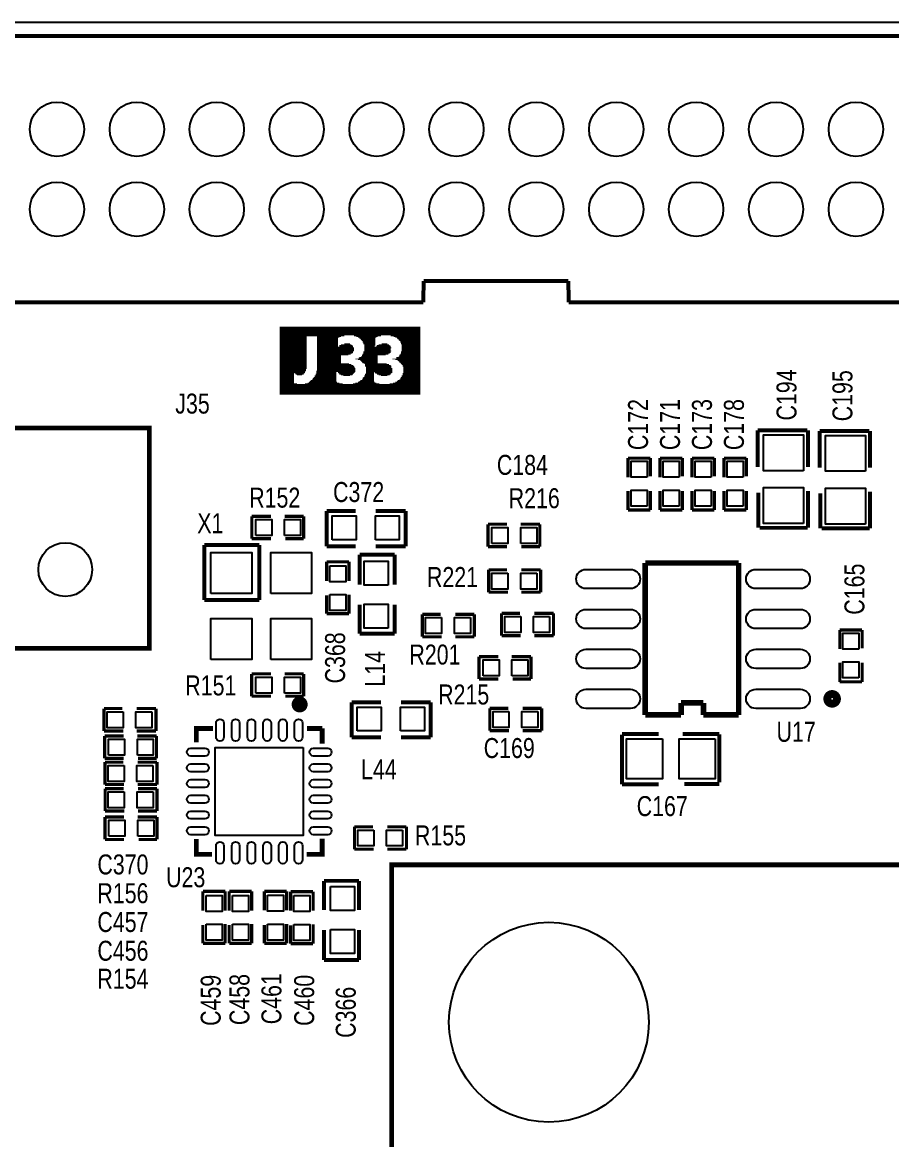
# Model space of a CAD drawing. Extents: x -7 to 215, y -4 to 107.
# Drawn here: x 48.15 to 75.79, y 71.14 to 106.65 of the extents above; entities that cross this region are included whole.
import ezdxf

# ---------------------------------------------------------------- set-up
doc = ezdxf.new("R2010")
doc.units = 0
for name, color, linetype in [('BG_OUTLINE', 3, 'CONTINUOUS'), ('MA_PEN3', 5, 'CONTINUOUS'), ('PG_SILKSCREEN_TOP', 6, 'CONTINUOUS'), ('PIN_TOP', 7, 'CONTINUOUS'), ('RD_SILKSCREEN_TOP', 8, 'CONTINUOUS')]:
    doc.layers.add(name, color=color, linetype=linetype)

msp = doc.modelspace()

# ---------------------------------------------------------------- linework, layer by layer
at = {"layer": 'BG_OUTLINE'}
msp.add_lwpolyline([(143.775938, 106.654092), (0, 106.654092)], dxfattribs=at)
at = {"layer": 'MA_PEN3', "const_width": 0.0254}
for points in [[(56.33085, 96.971612), (60.80125, 96.971612)], [(56.33085, 96.946212), (60.80125, 96.946212)], [(56.33085, 96.920812), (60.80125, 96.920812)], [(56.33085, 96.895412), (60.80125, 96.895412)], [(56.33085, 96.870012), (60.80125, 96.870012)], [(56.33085, 96.844612), (60.80125, 96.844612)], [(56.33085, 96.819212), (60.80125, 96.819212)], [(56.33085, 96.793812), (60.80125, 96.793812)], [(56.33085, 96.768412), (60.80125, 96.768412)], [(56.33085, 96.743012), (60.80125, 96.743012)], [(56.33085, 96.717612), (60.80125, 96.717612)], [(56.33085, 96.692212), (58.38825, 96.692212)], [(56.33085, 96.666812), (57.19445, 96.666812)], [(56.33085, 96.641412), (57.19445, 96.641412)], [(56.33085, 96.616012), (57.19445, 96.616012)], [(56.33085, 96.590612), (57.19445, 96.590612)], [(57.52465, 96.666812), (58.28665, 96.666812)], [(57.52465, 96.641412), (58.23585, 96.641412)], [(57.52465, 96.616012), (58.18505, 96.616012)], [(57.52465, 96.590612), (58.18505, 96.590612)], [(58.69305, 96.692212), (59.55665, 96.692212)], [(58.76925, 96.666812), (59.45505, 96.666812)], [(58.82005, 96.641412), (59.40425, 96.641412)], [(58.87085, 96.616012), (59.37885, 96.616012)], [(58.89625, 96.590612), (59.37885, 96.590612)], [(59.86145, 96.692212), (60.80125, 96.692212)], [(59.96305, 96.666812), (60.80125, 96.666812)], [(60.01385, 96.641412), (60.80125, 96.641412)], [(60.06465, 96.616012), (60.80125, 96.616012)], [(60.09005, 96.590612), (60.80125, 96.590612)], [(56.33085, 96.565212), (57.19445, 96.565212)], [(56.33085, 96.539812), (57.19445, 96.539812)], [(56.33085, 96.514412), (57.19445, 96.514412)], [(56.33085, 96.489012), (57.19445, 96.489012)], [(56.33085, 96.463612), (57.19445, 96.463612)], [(56.33085, 96.438212), (57.19445, 96.438212)], [(56.33085, 96.412812), (57.19445, 96.412812)], [(56.33085, 96.387412), (57.19445, 96.387412)], [(56.33085, 96.362012), (57.19445, 96.362012)], [(56.33085, 96.336612), (57.19445, 96.336612)], [(56.33085, 96.311212), (57.19445, 96.311212)], [(56.33085, 96.285812), (57.19445, 96.285812)], [(56.33085, 96.260412), (57.19445, 96.260412)], [(56.33085, 96.235012), (57.19445, 96.235012)], [(57.52465, 96.565212), (58.18505, 96.565212)], [(57.52465, 96.539812), (58.18505, 96.539812)], [(57.52465, 96.514412), (58.18505, 96.514412)], [(57.52465, 96.489012), (58.18505, 96.489012)], [(57.52465, 96.463612), (58.18505, 96.463612)], [(57.52465, 96.438212), (58.18505, 96.438212)], [(57.52465, 96.412812), (58.18505, 96.412812)], [(57.52465, 96.387412), (58.18505, 96.387412)], [(57.52465, 96.362012), (58.18505, 96.362012)], [(57.52465, 96.336612), (58.66765, 96.336612)], [(57.52465, 96.311212), (58.69305, 96.311212)], [(57.52465, 96.285812), (58.69305, 96.285812)], [(57.52465, 96.260412), (58.69305, 96.260412)], [(57.52465, 96.235012), (58.69305, 96.235012)], [(58.23585, 96.387412), (58.64225, 96.387412)], [(58.23585, 96.362012), (58.66765, 96.362012)], [(58.28665, 96.412812), (58.61685, 96.412812)], [(58.38825, 96.438212), (58.56605, 96.438212)], [(58.92165, 96.565212), (59.37885, 96.565212)], [(58.94705, 96.539812), (59.37885, 96.539812)], [(58.97245, 96.514412), (59.37885, 96.514412)], [(58.97245, 96.489012), (59.37885, 96.489012)], [(58.99785, 96.463612), (59.37885, 96.463612)], [(58.99785, 96.438212), (59.37885, 96.438212)], [(59.02325, 96.412812), (59.37885, 96.412812)], [(59.02325, 96.387412), (59.37885, 96.387412)], [(59.02325, 96.362012), (59.35345, 96.362012)], [(59.02325, 96.336612), (59.86145, 96.336612)], [(59.02325, 96.311212), (59.88685, 96.311212)], [(59.02325, 96.285812), (59.86145, 96.285812)], [(59.02325, 96.260412), (59.86145, 96.260412)], [(59.02325, 96.235012), (59.86145, 96.235012)], [(59.40425, 96.362012), (59.86145, 96.362012)], [(59.42965, 96.387412), (59.83605, 96.387412)], [(59.48045, 96.412812), (59.81065, 96.412812)], [(59.58205, 96.438212), (59.75985, 96.438212)], [(60.11545, 96.565212), (60.80125, 96.565212)], [(60.14085, 96.539812), (60.80125, 96.539812)], [(60.16625, 96.514412), (60.80125, 96.514412)], [(60.16625, 96.489012), (60.80125, 96.489012)], [(60.19165, 96.463612), (60.80125, 96.463612)], [(60.19165, 96.438212), (60.80125, 96.438212)], [(60.21705, 96.412812), (60.80125, 96.412812)], [(60.21705, 96.387412), (60.80125, 96.387412)], [(60.21705, 96.362012), (60.80125, 96.362012)], [(60.21705, 96.336612), (60.80125, 96.336612)], [(60.21705, 96.311212), (60.80125, 96.311212)], [(60.21705, 96.285812), (60.80125, 96.285812)], [(60.21705, 96.260412), (60.80125, 96.260412)], [(60.21705, 96.235012), (60.80125, 96.235012)], [(56.33085, 96.209612), (57.19445, 96.209612)], [(56.33085, 96.184212), (57.19445, 96.184212)], [(56.33085, 96.158812), (57.19445, 96.158812)], [(56.33085, 96.133412), (57.19445, 96.133412)], [(56.33085, 96.108012), (57.19445, 96.108012)], [(56.33085, 96.082612), (57.19445, 96.082612)], [(56.33085, 96.057212), (57.19445, 96.057212)], [(56.33085, 96.031812), (57.19445, 96.031812)], [(56.33085, 96.006412), (57.19445, 96.006412)], [(56.33085, 95.981012), (57.19445, 95.981012)], [(56.33085, 95.955612), (57.19445, 95.955612)], [(56.33085, 95.930212), (57.19445, 95.930212)], [(56.33085, 95.904812), (57.19445, 95.904812)], [(56.33085, 95.879412), (57.19445, 95.879412)], [(57.52465, 96.209612), (58.69305, 96.209612)], [(57.52465, 96.184212), (58.66765, 96.184212)], [(57.52465, 96.158812), (58.66765, 96.158812)], [(57.52465, 96.133412), (58.64225, 96.133412)], [(57.52465, 96.108012), (58.59145, 96.108012)], [(57.52465, 96.082612), (58.51525, 96.082612)], [(57.52465, 96.057212), (58.28665, 96.057212)], [(57.52465, 96.031812), (58.28665, 96.031812)], [(57.52465, 96.006412), (58.28665, 96.006412)], [(57.52465, 95.981012), (58.28665, 95.981012)], [(57.52465, 95.955612), (58.28665, 95.955612)], [(57.52465, 95.930212), (58.28665, 95.930212)], [(57.52465, 95.904812), (58.28665, 95.904812)], [(57.52465, 95.879412), (58.28665, 95.879412)], [(58.74385, 95.955612), (59.45505, 95.955612)], [(58.82005, 95.930212), (59.45505, 95.930212)], [(58.84545, 95.981012), (59.45505, 95.981012)], [(58.87085, 96.006412), (59.45505, 96.006412)], [(58.89625, 95.904812), (59.45505, 95.904812)], [(58.92165, 96.031812), (59.45505, 96.031812)], [(58.92165, 95.879412), (59.45505, 95.879412)], [(58.94705, 96.082612), (59.70905, 96.082612)], [(58.94705, 96.057212), (59.45505, 96.057212)], [(58.97245, 96.108012), (59.78525, 96.108012)], [(58.99785, 96.184212), (59.86145, 96.184212)], [(58.99785, 96.158812), (59.86145, 96.158812)], [(58.99785, 96.133412), (59.83605, 96.133412)], [(59.02325, 96.209612), (59.88685, 96.209612)], [(59.91225, 95.955612), (60.80125, 95.955612)], [(60.01385, 95.930212), (60.80125, 95.930212)], [(60.03925, 96.006412), (60.80125, 96.006412)], [(60.03925, 95.981012), (60.80125, 95.981012)], [(60.09005, 95.904812), (60.80125, 95.904812)], [(60.11545, 96.031812), (60.80125, 96.031812)], [(60.11545, 95.879412), (60.80125, 95.879412)], [(60.14085, 96.082612), (60.80125, 96.082612)], [(60.14085, 96.057212), (60.80125, 96.057212)], [(60.16625, 96.108012), (60.80125, 96.108012)], [(60.19165, 96.184212), (60.80125, 96.184212)], [(60.19165, 96.158812), (60.80125, 96.158812)], [(60.19165, 96.133412), (60.80125, 96.133412)], [(60.21705, 96.209612), (60.80125, 96.209612)], [(56.33085, 95.854012), (57.19445, 95.854012)], [(56.33085, 95.828612), (57.19445, 95.828612)], [(56.33085, 95.803212), (57.19445, 95.803212)], [(56.33085, 95.777812), (57.19445, 95.777812)], [(56.33085, 95.752412), (57.19445, 95.752412)], [(56.33085, 95.727012), (57.19445, 95.727012)], [(56.33085, 95.701612), (57.19445, 95.701612)], [(56.33085, 95.676212), (57.19445, 95.676212)], [(56.33085, 95.650812), (57.19445, 95.650812)], [(56.33085, 95.625412), (57.16905, 95.625412)], [(56.33085, 95.600012), (57.16905, 95.600012)], [(56.33085, 95.574612), (57.16905, 95.574612)], [(56.33085, 95.549212), (57.14365, 95.549212)], [(56.33085, 95.523812), (57.14365, 95.523812)], [(57.49925, 95.574612), (58.74385, 95.574612)], [(57.49925, 95.549212), (58.74385, 95.549212)], [(57.49925, 95.523812), (58.13425, 95.523812)], [(57.52465, 95.854012), (58.28665, 95.854012)], [(57.52465, 95.828612), (58.28665, 95.828612)], [(57.52465, 95.803212), (58.54065, 95.803212)], [(57.52465, 95.777812), (58.61685, 95.777812)], [(57.52465, 95.752412), (58.66765, 95.752412)], [(57.52465, 95.727012), (58.69305, 95.727012)], [(57.52465, 95.701612), (58.71845, 95.701612)], [(57.52465, 95.676212), (58.71845, 95.676212)], [(57.52465, 95.650812), (58.74385, 95.650812)], [(57.52465, 95.625412), (58.74385, 95.625412)], [(57.52465, 95.600012), (58.74385, 95.600012)], [(58.18505, 95.523812), (58.71845, 95.523812)], [(58.94705, 95.854012), (59.45505, 95.854012)], [(58.97245, 95.828612), (59.45505, 95.828612)], [(59.02325, 95.803212), (59.73445, 95.803212)], [(59.04865, 95.777812), (59.81065, 95.777812)], [(59.04865, 95.752412), (59.86145, 95.752412)], [(59.04865, 95.727012), (59.88685, 95.727012)], [(59.07405, 95.701612), (59.88685, 95.701612)], [(59.07405, 95.676212), (59.88685, 95.676212)], [(59.07405, 95.650812), (59.91225, 95.650812)], [(59.07405, 95.625412), (59.91225, 95.625412)], [(59.07405, 95.600012), (59.91225, 95.600012)], [(59.07405, 95.574612), (59.91225, 95.574612)], [(59.07405, 95.549212), (59.91225, 95.549212)], [(59.07405, 95.523812), (59.32805, 95.523812)], [(59.35345, 95.523812), (59.91225, 95.523812)], [(60.14085, 95.854012), (60.80125, 95.854012)], [(60.16625, 95.828612), (60.80125, 95.828612)], [(60.19165, 95.803212), (60.80125, 95.803212)], [(60.21705, 95.777812), (60.80125, 95.777812)], [(60.24245, 95.752412), (60.80125, 95.752412)], [(60.24245, 95.727012), (60.80125, 95.727012)], [(60.26785, 95.701612), (60.80125, 95.701612)], [(60.26785, 95.676212), (60.80125, 95.676212)], [(60.26785, 95.650812), (60.80125, 95.650812)], [(60.26785, 95.625412), (60.80125, 95.625412)], [(60.26785, 95.600012), (60.80125, 95.600012)], [(60.26785, 95.574612), (60.80125, 95.574612)], [(60.26785, 95.549212), (60.80125, 95.549212)], [(60.26785, 95.523812), (60.80125, 95.523812)], [(56.33085, 95.498412), (56.78805, 95.498412)], [(56.33085, 95.473012), (56.78805, 95.473012)], [(56.33085, 95.447612), (56.78805, 95.447612)], [(56.33085, 95.422212), (56.78805, 95.422212)], [(56.33085, 95.396812), (56.78805, 95.396812)], [(56.33085, 95.371412), (56.78805, 95.371412)], [(56.33085, 95.346012), (56.78805, 95.346012)], [(56.33085, 95.320612), (56.78805, 95.320612)], [(56.33085, 95.295212), (56.78805, 95.295212)], [(56.33085, 95.269812), (56.78805, 95.269812)], [(56.33085, 95.244412), (56.78805, 95.244412)], [(56.33085, 95.219012), (56.78805, 95.219012)], [(56.33085, 95.193612), (56.78805, 95.193612)], [(56.33085, 95.168212), (56.88965, 95.168212)], [(56.81345, 95.498412), (57.11825, 95.498412)], [(56.83885, 95.473012), (57.09285, 95.473012)], [(56.88965, 95.447612), (57.04205, 95.447612)], [(57.14365, 95.168212), (58.33745, 95.168212)], [(57.21985, 95.193612), (58.23585, 95.193612)], [(57.27065, 95.219012), (58.15965, 95.219012)], [(57.29605, 95.244412), (58.13425, 95.244412)], [(57.32145, 95.269812), (58.13425, 95.269812)], [(57.37225, 95.320612), (58.13425, 95.320612)], [(57.37225, 95.295212), (58.13425, 95.295212)], [(57.39765, 95.346012), (58.13425, 95.346012)], [(57.42305, 95.371412), (58.13425, 95.371412)], [(57.44845, 95.422212), (58.13425, 95.422212)], [(57.44845, 95.396812), (58.13425, 95.396812)], [(57.47385, 95.473012), (58.13425, 95.473012)], [(57.47385, 95.447612), (58.13425, 95.447612)], [(57.49925, 95.498412), (58.13425, 95.498412)], [(58.21045, 95.498412), (58.69305, 95.498412)], [(58.23585, 95.473012), (58.66765, 95.473012)], [(58.28665, 95.447612), (58.64225, 95.447612)], [(58.36285, 95.422212), (58.56605, 95.422212)], [(58.66765, 95.168212), (59.50585, 95.168212)], [(58.74385, 95.193612), (59.40425, 95.193612)], [(58.82005, 95.219012), (59.35345, 95.219012)], [(58.87085, 95.244412), (59.32805, 95.244412)], [(58.89625, 95.269812), (59.32805, 95.269812)], [(58.94705, 95.295212), (59.32805, 95.295212)], [(58.97245, 95.346012), (59.32805, 95.346012)], [(58.97245, 95.320612), (59.32805, 95.320612)], [(58.99785, 95.371412), (59.32805, 95.371412)], [(59.02325, 95.422212), (59.32805, 95.422212)], [(59.02325, 95.396812), (59.32805, 95.396812)], [(59.04865, 95.473012), (59.32805, 95.473012)], [(59.04865, 95.447612), (59.32805, 95.447612)], [(59.07405, 95.498412), (59.32805, 95.498412)], [(59.37885, 95.498412), (59.88685, 95.498412)], [(59.42965, 95.473012), (59.86145, 95.473012)], [(59.48045, 95.447612), (59.83605, 95.447612)], [(59.55665, 95.422212), (59.75985, 95.422212)], [(59.83605, 95.168212), (60.80125, 95.168212)], [(59.93765, 95.193612), (60.80125, 95.193612)], [(60.01385, 95.219012), (60.80125, 95.219012)], [(60.06465, 95.244412), (60.80125, 95.244412)], [(60.09005, 95.269812), (60.80125, 95.269812)], [(60.14085, 95.295212), (60.80125, 95.295212)], [(60.16625, 95.346012), (60.80125, 95.346012)], [(60.16625, 95.320612), (60.80125, 95.320612)], [(60.19165, 95.371412), (60.80125, 95.371412)], [(60.21705, 95.422212), (60.80125, 95.422212)], [(60.21705, 95.396812), (60.80125, 95.396812)], [(60.24245, 95.498412), (60.80125, 95.498412)], [(60.24245, 95.473012), (60.80125, 95.473012)], [(60.24245, 95.447612), (60.80125, 95.447612)], [(56.33085, 95.142812), (60.80125, 95.142812)], [(56.33085, 95.117412), (60.80125, 95.117412)], [(56.33085, 95.092012), (60.80125, 95.092012)], [(56.33085, 95.066612), (60.80125, 95.066612)], [(56.33085, 95.041212), (60.80125, 95.041212)], [(56.33085, 95.015812), (60.80125, 95.015812)], [(56.33085, 94.990412), (60.80125, 94.990412)], [(56.33085, 94.965012), (60.80125, 94.965012)], [(56.33085, 94.939612), (60.80125, 94.939612)], [(56.33085, 94.914212), (60.80125, 94.914212)], [(56.33085, 94.888812), (60.80125, 94.888812)], [(56.33085, 94.863412), (60.80125, 94.863412)], [(56.33085, 94.838012), (60.80125, 94.838012)]]:
    msp.add_lwpolyline(points, dxfattribs=at)
at = {"layer": 'PG_SILKSCREEN_TOP'}
for points, const_width in [([(33.924494, 106.215688), (92.524326, 106.215688)], 0.127), ([(60.91301, 98.429572), (60.899294, 97.755456)], 0.127), ([(65.510918, 98.429572), (60.91301, 98.429572)], 0.127), ([(65.52438, 97.755456), (65.510918, 98.429572)], 0.127), ([(60.899294, 97.755456), (33.924494, 97.755456)], 0.127), ([(92.524326, 97.755456), (65.52438, 97.755456)], 0.127), ([(71.53529, 92.518992), (71.53529, 93.687392)], 0.127), ([(71.53529, 93.687392), (73.11009, 93.687392)], 0.127), ([(73.13549, 93.687392), (73.13549, 92.518992)], 0.127), ([(73.505568, 92.499688), (73.505568, 93.668088)], 0.127), ([(73.505568, 93.668088), (75.080368, 93.668088)], 0.127), ([(75.105768, 93.668088), (75.105768, 92.499688)], 0.127), ([(67.409568, 92.194888), (67.409568, 92.804488)], 0.1016), ([(67.409568, 92.804488), (68.120768, 92.804488)], 0.1016), ([(68.120768, 92.804488), (68.120768, 92.220288)], 0.1016), ([(68.425568, 92.194888), (68.425568, 92.804488)], 0.1016), ([(68.425568, 92.804488), (69.136768, 92.804488)], 0.1016), ([(69.136768, 92.804488), (69.136768, 92.220288)], 0.1016), ([(69.441568, 92.194888), (69.441568, 92.804488)], 0.1016), ([(69.441568, 92.804488), (70.152768, 92.804488)], 0.1016), ([(70.152768, 92.804488), (70.152768, 92.220288)], 0.1016), ([(70.457568, 92.194888), (70.457568, 92.804488)], 0.1016), ([(70.457568, 92.804488), (71.168768, 92.804488)], 0.1016), ([(71.168768, 92.804488), (71.168768, 92.220288)], 0.1016), ([(67.409568, 91.153488), (67.409568, 91.763088)], 0.1016), ([(68.120768, 91.153488), (68.120768, 91.763088)], 0.1016), ([(68.425568, 91.153488), (68.425568, 91.763088)], 0.1016), ([(69.136768, 91.153488), (69.136768, 91.763088)], 0.1016), ([(69.441568, 91.153488), (69.441568, 91.763088)], 0.1016), ([(70.152768, 91.153488), (70.152768, 91.763088)], 0.1016), ([(70.457568, 91.153488), (70.457568, 91.763088)], 0.1016), ([(71.168768, 91.153488), (71.168768, 91.763088)], 0.1016), ([(71.54799, 91.706192), (71.54799, 90.588592)], 0.127), ([(73.13549, 90.588592), (73.13549, 91.756992)], 0.127), ([(73.518268, 91.686888), (73.518268, 90.569288)], 0.127), ([(75.105768, 90.569288), (75.105768, 91.737688)], 0.127), ([(55.44947, 90.956892), (56.05907, 90.956892)], 0.1016), ([(55.44947, 90.956892), (55.44947, 90.245692)], 0.1016), ([(56.49087, 90.956892), (57.10047, 90.956892)], 0.1016), ([(57.10047, 90.956892), (57.10047, 90.245692)], 0.1016), ([(57.82691, 91.121992), (57.82691, 90.004392)], 0.127), ([(58.75401, 91.121992), (57.82691, 91.121992)], 0.127), ([(59.38901, 91.121992), (60.34151, 91.121992)], 0.127), ([(60.34151, 91.121992), (60.34151, 90.004392)], 0.127), ([(67.409568, 91.153488), (68.120768, 91.153488)], 0.1016), ([(68.425568, 91.153488), (69.136768, 91.153488)], 0.1016), ([(69.441568, 91.153488), (70.152768, 91.153488)], 0.1016), ([(70.457568, 91.153488), (71.168768, 91.153488)], 0.1016), ([(62.95517, 90.703908), (63.56477, 90.703908)], 0.1016), ([(62.95517, 90.703908), (62.95517, 89.992708)], 0.1016), ([(63.99657, 90.703908), (64.60617, 90.703908)], 0.1016), ([(64.60617, 90.703908), (64.60617, 89.992708)], 0.1016), ([(71.59879, 90.588592), (73.12279, 90.588592)], 0.127), ([(73.569068, 90.569288), (75.093068, 90.569288)], 0.127), ([(55.44947, 90.245692), (56.05907, 90.245692)], 0.1016), ([(57.10047, 90.245692), (56.51627, 90.245692)], 0.1016), ([(53.935884, 90.043254), (53.935884, 88.290654)], 0.127), ([(55.688484, 90.043254), (53.935884, 90.043254)], 0.127), ([(55.688484, 88.290654), (55.688484, 90.043254)], 0.127), ([(57.82691, 90.004392), (58.75401, 90.004392)], 0.127), ([(60.34151, 90.004392), (59.38901, 90.004392)], 0.127), ([(62.95517, 89.992708), (63.56477, 89.992708)], 0.1016), ([(64.60617, 89.992708), (64.02197, 89.992708)], 0.1016), ([(57.82691, 89.509092), (57.82691, 88.899492)], 0.1016), ([(58.53811, 89.509092), (57.82691, 89.509092)], 0.1016), ([(58.53811, 89.509092), (58.53811, 88.899492)], 0.1016), ([(58.87339, 89.735152), (59.99099, 89.735152)], 0.127), ([(58.87339, 88.782652), (58.87339, 89.735152)], 0.127), ([(59.99099, 89.735152), (59.99099, 88.782652)], 0.127), ([(67.95389, 89.470992), (67.95389, 84.644992)], 0.1778), ([(70.92569, 89.470992), (67.95389, 89.470992)], 0.1778), ([(70.92569, 84.644992), (70.92569, 89.470992)], 0.1778), ([(62.98057, 88.542876), (62.98057, 89.254076)], 0.1016), ([(62.98057, 89.254076), (63.56477, 89.254076)], 0.1016), ([(64.63157, 89.254076), (64.02197, 89.254076)], 0.1016), ([(64.63157, 88.542876), (64.63157, 89.254076)], 0.1016), ([(57.82691, 87.858092), (57.82691, 88.442292)], 0.1016), ([(58.53811, 88.467692), (58.53811, 87.858092)], 0.1016), ([(63.59017, 88.542876), (62.98057, 88.542876)], 0.1016), ([(64.63157, 88.542876), (64.02197, 88.542876)], 0.1016), ([(53.935884, 88.290654), (55.688484, 88.290654)], 0.127), ([(58.87339, 88.147652), (58.87339, 87.220552)], 0.127), ([(59.99099, 87.220552), (59.99099, 88.147652)], 0.127), ([(58.53811, 87.858092), (57.82691, 87.858092)], 0.1016), ([(60.87237, 87.125556), (60.87237, 87.836756)], 0.1016), ([(60.87237, 87.836756), (61.45657, 87.836756)], 0.1016), ([(62.52337, 87.836756), (61.91377, 87.836756)], 0.1016), ([(62.52337, 87.125556), (62.52337, 87.836756)], 0.1016), ([(63.388748, 87.160608), (63.388748, 87.871808)], 0.1016), ([(63.388748, 87.871808), (63.972948, 87.871808)], 0.1016), ([(65.039748, 87.871808), (64.430148, 87.871808)], 0.1016), ([(65.039748, 87.160608), (65.039748, 87.871808)], 0.1016), ([(74.140568, 86.733888), (74.140568, 87.343488)], 0.1016), ([(74.140568, 87.343488), (74.851768, 87.343488)], 0.1016), ([(74.851768, 87.343488), (74.851768, 86.759288)], 0.1016), ([(58.87339, 87.220552), (59.99099, 87.220552)], 0.127), ([(61.48197, 87.125556), (60.87237, 87.125556)], 0.1016), ([(62.52337, 87.125556), (61.91377, 87.125556)], 0.1016), ([(63.998348, 87.160608), (63.388748, 87.160608)], 0.1016), ([(65.039748, 87.160608), (64.430148, 87.160608)], 0.1016), ([(62.67323, 86.494112), (63.28283, 86.494112)], 0.1016), ([(62.67323, 86.494112), (62.67323, 85.782912)], 0.1016), ([(63.71463, 86.494112), (64.32423, 86.494112)], 0.1016), ([(64.32423, 86.494112), (64.32423, 85.782912)], 0.1016), ([(74.140568, 85.692488), (74.140568, 86.302088)], 0.1016), ([(74.851768, 85.692488), (74.851768, 86.302088)], 0.1016), ([(55.44693, 85.948012), (56.05653, 85.948012)], 0.1016), ([(55.44693, 85.948012), (55.44693, 85.236812)], 0.1016), ([(56.48833, 85.948012), (57.09793, 85.948012)], 0.1016), ([(57.09793, 85.948012), (57.09793, 85.236812)], 0.1016), ([(62.67323, 85.782912), (63.28283, 85.782912)], 0.1016), ([(64.32423, 85.782912), (63.74003, 85.782912)], 0.1016), ([(74.140568, 85.692488), (74.851768, 85.692488)], 0.1016), ([(55.44693, 85.236812), (56.05653, 85.236812)], 0.1016), ([(57.09793, 85.236812), (56.51373, 85.236812)], 0.1016), ([(50.75047, 84.134452), (50.75047, 84.845652)], 0.1016), ([(50.75047, 84.845652), (51.33467, 84.845652)], 0.1016), ([(52.40147, 84.845652), (51.79187, 84.845652)], 0.1016), ([(52.40147, 84.134452), (52.40147, 84.845652)], 0.1016), ([(58.62447, 85.046312), (58.62447, 83.928712)], 0.127), ([(59.55157, 85.046312), (58.62447, 85.046312)], 0.127), ([(60.18657, 85.046312), (61.13907, 85.046312)], 0.127), ([(61.13907, 85.046312), (61.13907, 83.928712)], 0.127), ([(63.015368, 84.143088), (63.015368, 84.854288)], 0.1016), ([(63.015368, 84.854288), (63.599568, 84.854288)], 0.1016), ([(64.666368, 84.854288), (64.056768, 84.854288)], 0.1016), ([(64.666368, 84.143088), (64.666368, 84.854288)], 0.1016), ([(69.09689, 85.025992), (69.80809, 85.025992)], 0.1778), ([(69.09689, 84.644992), (69.09689, 85.025992)], 0.1778), ([(69.80809, 85.025992), (69.80809, 84.644992)], 0.1778), ([(67.95389, 84.644992), (69.09689, 84.644992)], 0.1778), ([(69.80809, 84.644992), (70.92569, 84.644992)], 0.1778), ([(51.36007, 84.134452), (50.75047, 84.134452)], 0.1016), ([(52.40147, 84.134452), (51.79187, 84.134452)], 0.1016), ([(54.213252, 84.211668), (53.685694, 84.211668), (53.685694, 83.7692)], 0.1524), ([(57.685686, 84.211668), (57.201308, 84.211668)], 0.1524), ([(57.685686, 83.72729), (57.685686, 84.211668)], 0.1524), ([(63.624968, 84.143088), (63.015368, 84.143088)], 0.1016), ([(64.666368, 84.143088), (64.056768, 84.143088)], 0.1016), ([(50.76825, 83.974432), (51.37785, 83.974432)], 0.1016), ([(50.76825, 83.974432), (50.76825, 83.263232)], 0.1016), ([(51.80965, 83.974432), (52.41925, 83.974432)], 0.1016), ([(52.41925, 83.974432), (52.41925, 83.263232)], 0.1016), ([(58.62447, 83.928712), (59.55157, 83.928712)], 0.127), ([(61.13907, 83.928712), (60.18657, 83.928712)], 0.127), ([(67.21729, 84.037932), (68.38569, 84.037932)], 0.127), ([(67.21729, 82.437732), (67.21729, 84.012532)], 0.127), ([(70.31609, 84.037932), (69.14769, 84.037932)], 0.127), ([(70.31609, 82.501232), (70.31609, 84.025232)], 0.127), ([(50.76825, 83.263232), (51.37785, 83.263232)], 0.1016), ([(50.78095, 82.430112), (50.78095, 83.141312)], 0.1016), ([(50.78095, 83.141312), (51.36515, 83.141312)], 0.1016), ([(52.43195, 83.141312), (51.82235, 83.141312)], 0.1016), ([(52.41925, 83.263232), (51.83505, 83.263232)], 0.1016), ([(52.43195, 82.430112), (52.43195, 83.141312)], 0.1016), ([(51.39055, 82.430112), (50.78095, 82.430112)], 0.1016), ([(52.43195, 82.430112), (51.82235, 82.430112)], 0.1016), ([(68.38569, 82.437732), (67.21729, 82.437732)], 0.127), ([(69.19849, 82.450432), (70.31609, 82.450432)], 0.127), ([(50.78603, 81.586832), (50.78603, 82.298032)], 0.1016), ([(50.78603, 82.298032), (51.37023, 82.298032)], 0.1016), ([(52.43703, 82.298032), (51.82743, 82.298032)], 0.1016), ([(52.43703, 81.586832), (52.43703, 82.298032)], 0.1016), ([(50.78095, 81.396332), (51.39055, 81.396332)], 0.1016), ([(50.78095, 81.396332), (50.78095, 80.685132)], 0.1016), ([(51.39563, 81.586832), (50.78603, 81.586832)], 0.1016), ([(51.82235, 81.396332), (52.43195, 81.396332)], 0.1016), ([(52.43703, 81.586832), (51.82743, 81.586832)], 0.1016), ([(52.43195, 81.396332), (52.43195, 80.685132)], 0.1016), ([(58.71337, 80.375252), (58.71337, 81.086452)], 0.1016), ([(58.71337, 81.086452), (59.29757, 81.086452)], 0.1016), ([(60.36437, 81.086452), (59.75477, 81.086452)], 0.1016), ([(60.36437, 80.375252), (60.36437, 81.086452)], 0.1016), ([(50.78095, 80.685132), (51.39055, 80.685132)], 0.1016), ([(52.43195, 80.685132), (51.84775, 80.685132)], 0.1016), ([(53.685694, 80.695546), (53.685694, 80.211676), (54.182518, 80.211676)], 0.1524), ([(57.196228, 80.211676), (57.685686, 80.211676), (57.685686, 80.71358)], 0.1524), ([(59.32297, 80.375252), (58.71337, 80.375252)], 0.1016), ([(60.36437, 80.375252), (59.75477, 80.375252)], 0.1016), ([(57.74309, 79.369412), (57.74309, 78.442312)], 0.127), ([(58.86069, 79.369412), (57.74309, 79.369412)], 0.127), ([(58.86069, 78.442312), (58.86069, 79.369412)], 0.127), ([(53.89245, 79.034132), (53.89245, 78.424532)], 0.1016), ([(54.60365, 79.034132), (53.89245, 79.034132)], 0.1016), ([(54.60365, 79.034132), (54.60365, 78.424532)], 0.1016), ([(54.73065, 79.034132), (54.73065, 78.424532)], 0.1016), ([(55.44185, 79.034132), (54.73065, 79.034132)], 0.1016), ([(55.44185, 79.034132), (55.44185, 78.424532)], 0.1016), ([(55.84825, 79.036672), (55.84825, 78.427072)], 0.1016), ([(56.55945, 79.036672), (55.84825, 79.036672)], 0.1016), ([(56.55945, 79.036672), (56.55945, 78.427072)], 0.1016), ([(56.68645, 79.026512), (56.68645, 78.416912)], 0.1016), ([(57.39765, 79.026512), (56.68645, 79.026512)], 0.1016), ([(57.39765, 79.026512), (57.39765, 78.416912)], 0.1016), ([(53.89245, 77.383132), (53.89245, 77.967332)], 0.1016), ([(54.60365, 77.992732), (54.60365, 77.383132)], 0.1016), ([(54.73065, 77.383132), (54.73065, 77.967332)], 0.1016), ([(55.44185, 77.992732), (55.44185, 77.383132)], 0.1016), ([(55.84825, 77.385672), (55.84825, 77.969872)], 0.1016), ([(56.55945, 77.995272), (56.55945, 77.385672)], 0.1016), ([(56.68645, 77.375512), (56.68645, 77.959712)], 0.1016), ([(57.39765, 77.985112), (57.39765, 77.375512)], 0.1016), ([(57.74309, 76.854812), (57.74309, 77.807312)], 0.127), ([(58.86069, 77.807312), (58.86069, 76.854812)], 0.127), ([(54.60365, 77.383132), (53.89245, 77.383132)], 0.1016), ([(55.44185, 77.383132), (54.73065, 77.383132)], 0.1016), ([(56.55945, 77.385672), (55.84825, 77.385672)], 0.1016), ([(57.39765, 77.375512), (56.68645, 77.375512)], 0.1016), ([(58.86069, 76.854812), (57.74309, 76.854812)], 0.127)]:
    msp.add_lwpolyline(points, dxfattribs=dict(at, const_width=const_width))
at = {"layer": 'PG_SILKSCREEN_TOP', "const_width": 0.1524}
for points in [[(52.189126, 86.761066), (33.888934, 86.761066), (33.888934, 93.761052), (52.189126, 93.761052)], [(139.89177, 79.876142), (59.89193, 79.876142), (59.89193, 19.876262), (139.89177, 19.876262)]]:
    msp.add_lwpolyline(points, close=True, dxfattribs=at)
at = {"layer": 'PG_SILKSCREEN_TOP', "const_width": 0.254}
for points in [[(57.096914, 84.975954, 1), (56.842466, 84.97579, 1)], [(74.04989, 85.152992, 1), (73.74509, 85.152992, 1)]]:
    msp.add_lwpolyline(points, format="xyb", close=True, dxfattribs=at)
at = {"layer": 'PIN_TOP'}
for points in [[(72.98309, 92.404692), (71.71309, 92.404692), (71.71309, 93.547692), (72.98309, 93.547692)], [(74.953368, 92.385388), (73.683368, 92.385388), (73.683368, 93.528388), (74.953368, 93.528388)], [(68.019168, 92.194888), (67.511168, 92.194888), (67.511168, 92.702888), (68.019168, 92.702888)], [(69.035168, 92.194888), (68.527168, 92.194888), (68.527168, 92.702888), (69.035168, 92.702888)], [(70.051168, 92.194888), (69.543168, 92.194888), (69.543168, 92.702888), (70.051168, 92.702888)], [(71.067168, 92.194888), (70.559168, 92.194888), (70.559168, 92.702888), (71.067168, 92.702888)], [(68.019168, 91.280488), (67.511168, 91.280488), (67.511168, 91.788488), (68.019168, 91.788488)], [(69.035168, 91.280488), (68.527168, 91.280488), (68.527168, 91.788488), (69.035168, 91.788488)], [(70.051168, 91.280488), (69.543168, 91.280488), (69.543168, 91.788488), (70.051168, 91.788488)], [(71.067168, 91.280488), (70.559168, 91.280488), (70.559168, 91.788488), (71.067168, 91.788488)], [(72.98309, 90.728292), (71.71309, 90.728292), (71.71309, 91.871292), (72.98309, 91.871292)], [(74.953368, 90.708988), (73.683368, 90.708988), (73.683368, 91.851988), (74.953368, 91.851988)], [(58.00471, 90.207592), (58.00471, 90.969592), (58.76671, 90.969592), (58.76671, 90.207592)], [(59.37631, 90.207592), (59.37631, 90.969592), (60.13831, 90.969592), (60.13831, 90.207592)], [(55.57647, 90.347292), (55.57647, 90.855292), (56.08447, 90.855292), (56.08447, 90.347292)], [(56.49087, 90.347292), (56.49087, 90.855292), (56.99887, 90.855292), (56.99887, 90.347292)], [(63.08217, 90.094308), (63.08217, 90.602308), (63.59017, 90.602308), (63.59017, 90.094308)], [(63.99657, 90.094308), (63.99657, 90.602308), (64.50457, 90.602308), (64.50457, 90.094308)], [(54.149498, 88.504268), (54.149498, 89.80424), (55.44947, 89.80424), (55.44947, 88.504268)], [(56.049418, 88.504268), (56.049418, 89.80424), (57.34939, 89.80424), (57.34939, 88.504268)], [(59.78779, 88.769952), (59.02579, 88.769952), (59.02579, 89.531952), (59.78779, 89.531952)], [(57.92851, 89.382092), (58.43651, 89.382092), (58.43651, 88.874092), (57.92851, 88.874092)], [(63.59017, 89.152476), (63.59017, 88.644476), (63.08217, 88.644476), (63.08217, 89.152476)], [(64.50457, 89.152476), (64.50457, 88.644476), (63.99657, 88.644476), (63.99657, 89.152476)], [(57.92851, 88.467692), (58.43651, 88.467692), (58.43651, 87.959692), (57.92851, 87.959692)], [(59.78779, 87.398352), (59.02579, 87.398352), (59.02579, 88.160352), (59.78779, 88.160352)], [(61.48197, 87.735156), (61.48197, 87.227156), (60.97397, 87.227156), (60.97397, 87.735156)], [(62.39637, 87.735156), (62.39637, 87.227156), (61.88837, 87.227156), (61.88837, 87.735156)], [(63.998348, 87.770208), (63.998348, 87.262208), (63.490348, 87.262208), (63.490348, 87.770208)], [(64.912748, 87.770208), (64.912748, 87.262208), (64.404748, 87.262208), (64.404748, 87.770208)], [(54.149498, 86.404196), (54.149498, 87.704168), (55.44947, 87.704168), (55.44947, 86.404196)], [(56.049418, 86.404196), (56.049418, 87.704168), (57.34939, 87.704168), (57.34939, 86.404196)], [(74.750168, 86.733888), (74.242168, 86.733888), (74.242168, 87.241888), (74.750168, 87.241888)], [(62.80023, 85.884512), (62.80023, 86.392512), (63.30823, 86.392512), (63.30823, 85.884512)], [(63.71463, 85.884512), (63.71463, 86.392512), (64.22263, 86.392512), (64.22263, 85.884512)], [(74.750168, 85.819488), (74.242168, 85.819488), (74.242168, 86.327488), (74.750168, 86.327488)], [(55.57393, 85.338412), (55.57393, 85.846412), (56.08193, 85.846412), (56.08193, 85.338412)], [(56.48833, 85.338412), (56.48833, 85.846412), (56.99633, 85.846412), (56.99633, 85.338412)], [(58.80227, 84.131912), (58.80227, 84.893912), (59.56427, 84.893912), (59.56427, 84.131912)], [(60.17387, 84.131912), (60.17387, 84.893912), (60.93587, 84.893912), (60.93587, 84.131912)], [(51.36007, 84.744052), (51.36007, 84.236052), (50.85207, 84.236052), (50.85207, 84.744052)], [(52.27447, 84.744052), (52.27447, 84.236052), (51.76647, 84.236052), (51.76647, 84.744052)], [(63.624968, 84.752688), (63.624968, 84.244688), (63.116968, 84.244688), (63.116968, 84.752688)], [(64.539368, 84.752688), (64.539368, 84.244688), (64.031368, 84.244688), (64.031368, 84.752688)], [(50.89525, 83.364832), (50.89525, 83.872832), (51.40325, 83.872832), (51.40325, 83.364832)], [(51.80965, 83.364832), (51.80965, 83.872832), (52.31765, 83.872832), (52.31765, 83.364832)], [(68.49999, 83.885532), (68.49999, 82.615532), (67.35699, 82.615532), (67.35699, 83.885532)], [(70.17639, 83.885532), (70.17639, 82.615532), (69.03339, 82.615532), (69.03339, 83.885532)], [(57.085738, 83.61172), (57.085738, 80.811624), (54.285642, 80.811624), (54.285642, 83.61172)], [(51.39055, 83.039712), (51.39055, 82.531712), (50.88255, 82.531712), (50.88255, 83.039712)], [(52.30495, 83.039712), (52.30495, 82.531712), (51.79695, 82.531712), (51.79695, 83.039712)], [(51.39563, 82.196432), (51.39563, 81.688432), (50.88763, 81.688432), (50.88763, 82.196432)], [(52.31003, 82.196432), (52.31003, 81.688432), (51.80203, 81.688432), (51.80203, 82.196432)], [(50.90795, 80.786732), (50.90795, 81.294732), (51.41595, 81.294732), (51.41595, 80.786732)], [(51.82235, 80.786732), (51.82235, 81.294732), (52.33035, 81.294732), (52.33035, 80.786732)], [(59.32297, 80.984852), (59.32297, 80.476852), (58.81497, 80.476852), (58.81497, 80.984852)], [(60.23737, 80.984852), (60.23737, 80.476852), (59.72937, 80.476852), (59.72937, 80.984852)], [(57.94629, 79.191612), (58.70829, 79.191612), (58.70829, 78.429612), (57.94629, 78.429612)], [(53.99405, 78.907132), (54.50205, 78.907132), (54.50205, 78.399132), (53.99405, 78.399132)], [(54.83225, 78.907132), (55.34025, 78.907132), (55.34025, 78.399132), (54.83225, 78.399132)], [(55.94985, 78.909672), (56.45785, 78.909672), (56.45785, 78.401672), (55.94985, 78.401672)], [(56.78805, 78.899512), (57.29605, 78.899512), (57.29605, 78.391512), (56.78805, 78.391512)], [(53.99405, 77.992732), (54.50205, 77.992732), (54.50205, 77.484732), (53.99405, 77.484732)], [(54.83225, 77.992732), (55.34025, 77.992732), (55.34025, 77.484732), (54.83225, 77.484732)], [(55.94985, 77.995272), (56.45785, 77.995272), (56.45785, 77.487272), (55.94985, 77.487272)], [(56.78805, 77.985112), (57.29605, 77.985112), (57.29605, 77.477112), (56.78805, 77.477112)], [(57.94629, 77.820012), (58.70829, 77.820012), (58.70829, 77.058012), (57.94629, 77.058012)]]:
    msp.add_lwpolyline(points, close=True, dxfattribs=at)
for points in [[(66.06667, 89.267792), (67.48907, 89.267792, -1), (67.48907, 88.658192), (66.06667, 88.658192, -1)], [(71.46671, 89.267792), (72.88911, 89.267792, -1), (72.88911, 88.658192), (71.46671, 88.658192, -1)], [(66.06667, 87.997792), (67.48907, 87.997792, -1), (67.48907, 87.388192), (66.06667, 87.388192, -1)], [(71.46671, 87.997792), (72.88911, 87.997792, -1), (72.88911, 87.388192), (71.46671, 87.388192, -1)], [(66.06667, 86.727792), (67.48907, 86.727792, -1), (67.48907, 86.118192), (66.06667, 86.118192, -1)], [(71.46671, 86.727792), (72.88911, 86.727792, -1), (72.88911, 86.118192), (71.46671, 86.118192, -1)], [(66.06667, 85.457792), (67.48907, 85.457792, -1), (67.48907, 84.848192), (66.06667, 84.848192, -1)], [(71.46671, 85.457792), (72.88911, 85.457792, -1), (72.88911, 84.848192), (71.46671, 84.848192, -1)], [(54.310661, 83.936713), (54.310661, 84.386547, -1), (54.560851, 84.386547), (54.560851, 83.936713, -1)], [(54.810533, 83.936713), (54.810533, 84.386547, -1), (55.060723, 84.386547), (55.060723, 83.936713, -1)], [(55.310659, 83.936713), (55.310659, 84.386547, -1), (55.560849, 84.386547), (55.560849, 83.936713, -1)], [(55.810531, 83.936713), (55.810531, 84.386547, -1), (56.060721, 84.386547), (56.060721, 83.936713, -1)], [(56.310657, 83.936713), (56.310657, 84.386547, -1), (56.560847, 84.386547), (56.560847, 83.936713, -1)], [(56.810529, 83.936713), (56.810529, 84.386547, -1), (57.060719, 84.386547), (57.060719, 83.936713, -1)], [(53.510815, 83.586701), (53.960649, 83.586701, -1), (53.960649, 83.336511), (53.510815, 83.336511, -1)], [(57.410731, 83.586701), (57.860565, 83.586701, -1), (57.860565, 83.336511), (57.410731, 83.336511, -1)], [(53.510815, 83.086829), (53.960649, 83.086829, -1), (53.960649, 82.836639), (53.510815, 82.836639, -1)], [(57.410731, 83.086829), (57.860565, 83.086829, -1), (57.860565, 82.836639), (57.410731, 82.836639, -1)], [(53.510815, 82.586703), (53.960649, 82.586703, -1), (53.960649, 82.336513), (53.510815, 82.336513, -1)], [(57.410731, 82.586703), (57.860565, 82.586703, -1), (57.860565, 82.336513), (57.410731, 82.336513, -1)], [(53.510815, 82.086831), (53.960649, 82.086831, -1), (53.960649, 81.836641), (53.510815, 81.836641, -1)], [(57.410731, 82.086831), (57.860565, 82.086831, -1), (57.860565, 81.836641), (57.410731, 81.836641, -1)], [(53.510815, 81.586705), (53.960649, 81.586705, -1), (53.960649, 81.336515), (53.510815, 81.336515, -1)], [(57.410731, 81.586705), (57.860565, 81.586705, -1), (57.860565, 81.336515), (57.410731, 81.336515, -1)], [(53.510815, 81.086833), (53.960649, 81.086833, -1), (53.960649, 80.836643), (53.510815, 80.836643, -1)], [(57.410731, 81.086833), (57.860565, 81.086833, -1), (57.860565, 80.836643), (57.410731, 80.836643, -1)], [(54.310661, 80.036797), (54.310661, 80.486631, -1), (54.560851, 80.486631), (54.560851, 80.036797, -1)], [(54.810533, 80.036797), (54.810533, 80.486631, -1), (55.060723, 80.486631), (55.060723, 80.036797, -1)], [(55.310659, 80.036797), (55.310659, 80.486631, -1), (55.560849, 80.486631), (55.560849, 80.036797, -1)], [(55.810531, 80.036797), (55.810531, 80.486631, -1), (56.060721, 80.486631), (56.060721, 80.036797, -1)], [(56.310657, 80.036797), (56.310657, 80.486631, -1), (56.560847, 80.486631), (56.560847, 80.036797, -1)], [(56.810529, 80.036797), (56.810529, 80.486631, -1), (57.060719, 80.486631), (57.060719, 80.036797, -1)]]:
    msp.add_lwpolyline(points, format="xyb", close=True, dxfattribs=at)
for centre, radius in [((49.25441, 103.255572), 0.8636), ((51.79441, 103.255572), 0.8636), ((54.33441, 103.255572), 0.8636), ((56.87441, 103.255572), 0.8636), ((59.41441, 103.255572), 0.8636), ((61.95441, 103.255572), 0.8636), ((64.49441, 103.255572), 0.8636), ((67.03441, 103.255572), 0.8636), ((69.57441, 103.255572), 0.8636), ((72.11441, 103.255572), 0.8636), ((74.65441, 103.255572), 0.8636), ((49.25441, 100.715572), 0.8636), ((51.79441, 100.715572), 0.8636), ((54.33441, 100.715572), 0.8636), ((56.87441, 100.715572), 0.8636), ((59.41441, 100.715572), 0.8636), ((61.95441, 100.715572), 0.8636), ((64.49441, 100.715572), 0.8636), ((67.03441, 100.715572), 0.8636), ((69.57441, 100.715572), 0.8636), ((72.11441, 100.715572), 0.8636), ((74.65441, 100.715572), 0.8636), ((49.519078, 89.260934), 0.853948), ((64.89192, 74.876152), 3.175)]:
    msp.add_circle(centre, radius, dxfattribs=at)

# ---------------------------------------------------------------- texts
at = {"layer": 'RD_SILKSCREEN_TOP', "width": 0.8}
for s, p in [('C194', (72.76465, 93.999812)), ('C195', (74.54265, 93.974412)), ('C172', (68.044568, 93.058488)), ('C171', (69.060568, 93.058488)), ('C173', (70.076568, 93.058488)), ('C178', (71.092568, 93.058488)), ('C165', (74.92365, 87.827612)), ('C368', (58.41365, 85.643212)), ('L14', (59.68365, 85.541612)), ('C459', (54.459632, 74.759312)), ('C458', (55.374032, 74.784712)), ('C461', (56.390032, 74.810112)), ('C460', (57.431432, 74.759312)), ('C366', (58.752232, 74.378312))]:
    msp.add_text(s, height=0.635, rotation=90, dxfattribs=at).set_placement(p)
for s, p in [('J35', (53.01615, 94.22003)), ('C184', (63.23965, 92.272612)), ('C372', (58.03265, 91.409012)), ('R152', (55.36565, 91.231212)), ('R216', (63.61557, 91.211908)), ('X1', (53.71465, 90.418412)), ('R221', (61.01715, 88.707976)), ('R201', (60.45835, 86.244176)), ('R151', (53.33365, 85.262212)), ('R215', (61.37275, 84.97443)), ('U17', (72.12965, 83.789012)), ('C169', (62.82055, 83.27263)), ('L44', (58.92165, 82.595212)), ('C167', (67.68465, 81.426812)), ('R155', (60.63615, 80.496156)), ('C370', (50.53965, 79.572612)), ('U23', (52.72405, 79.166212)), ('R156', (50.53965, 78.658212)), ('C457', (50.53965, 77.743812)), ('C456', (50.53965, 76.829412)), ('R154', (50.53965, 75.940412))]:
    msp.add_text(s, height=0.635, dxfattribs=at).set_placement(p)

doc.saveas('drawing.dxf')
